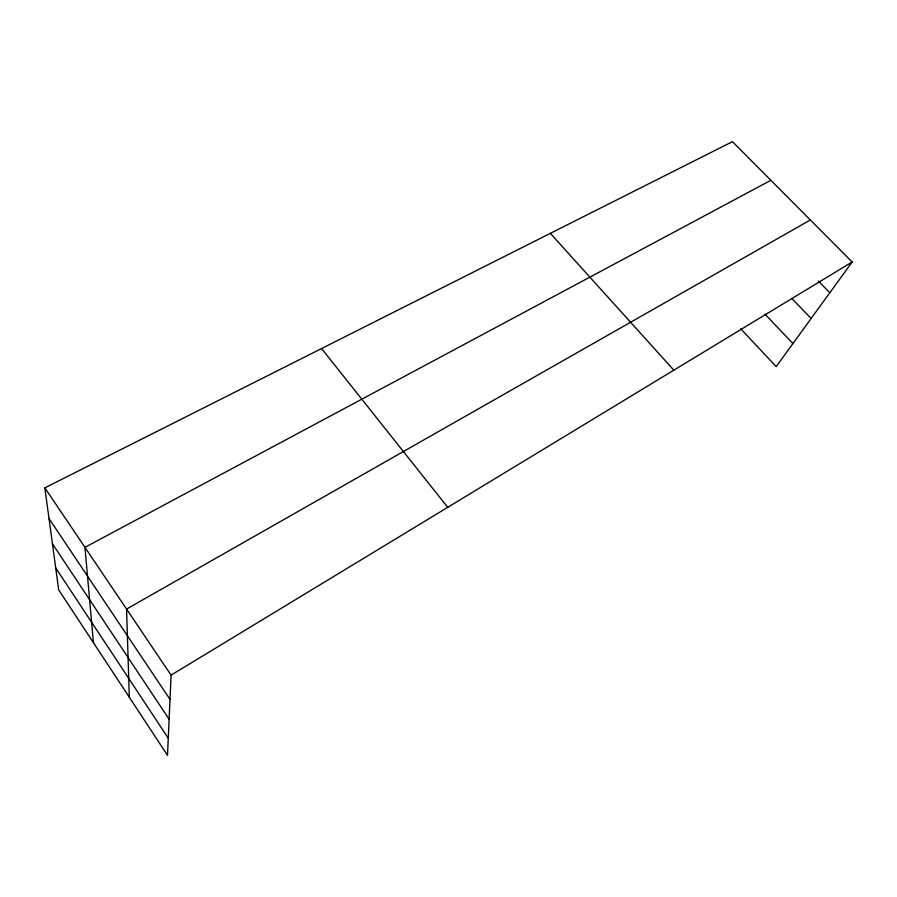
<?xml version="1.0" encoding="UTF-8"?>
<svg xmlns="http://www.w3.org/2000/svg" width="897" height="897" viewBox="0 0 897 897"><rect width="100%" height="100%" fill="white"/><g stroke="black" fill="none" stroke-linecap="round" stroke-linejoin="round"><path stroke-width="1.35" d="M44.85 487.867L171.092 675.138L167.504 755.341L58.686 589.845L44.85 487.867L732.445 141.659L852.15 262.002L776.185 366.615L740.698 328.739M171.092 675.138L852.15 262.002M810.339 219.978L126.555 609.074L129.314 697.249M770.871 180.297L84.946 547.349L93.434 642.689M818.322 281.019L829.803 292.77M791.692 298.309L811.135 318.491M764.973 314.118L792.926 343.562M550.354 233.343L673.838 370.169M321.563 348.541L447.726 507.332M49.01 518.567L170.004 699.413M52.43 543.773L169.118 719.259M55.715 567.947L168.266 738.22"/></g></svg>
